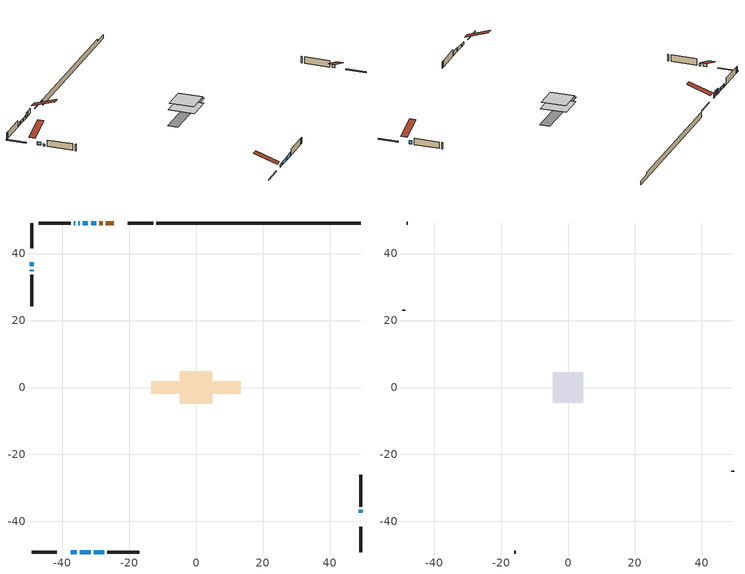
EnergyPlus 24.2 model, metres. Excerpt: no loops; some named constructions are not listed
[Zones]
conditioned space
 floor adiabatic (AdiabaticFloorConstruction): -4.81,-4.81 -4.81,4.81 4.81,4.81 4.81,-4.81 z0.22
 floor foundation (Slab1 construction): -13.38,-1.86 -13.38,1.86 13.38,1.86 13.38,-1.86 z-1.97
 wall outside (RimJoist1 construction): -12.78,49.11 -20.35,49.11 / -49.11,-49.11 -41.54,-49.11 / -49.11,49.11 -49.11,41.54 / 49.11,-49.11 49.11,-41.54 z0.22:0.52
 wall outside (AdiabaticWallConstruction 1): -24.56,49.11 -26.88,49.11 / -27.81,49.11 -28.9,49.11 z0.22:2.25
 wall outside (AdiabaticWallConstruction): -37.33,-49.11 -35.6,-49.11 z0.22:1.29; -49.11,37.33 -49.11,36.15 / 49.11,-37.33 49.11,-36.54 / -34.68,-49.11 -31.39,-49.11 / -34.76,49.11 -35.16,49.11 z0.22:1.44; -29.83,49.11 -31.33,49.11 / -32.26,49.11 -33.83,49.11 z0.22:1.42; -30.46,-49.11 -27.41,-49.11 z0.22:1.74; -49.11,35.22 -49.11,34.63 z0.22:0.96; -36.08,49.11 -36.44,49.11 z0.22:0.51
 wall outside (Wall1 construction): -37.36,49.11 -46.87,49.11 / -26.48,-49.11 -16.98,-49.11 / -49.11,33.7 -49.11,24.2 / 49.11,-35.61 49.11,-26.11 z0.22:2.66
 wall foundation (FoundationWall1 construction): -11.85,49.11,-1.97 -11.85,49.11,0.22 43.01,49.11,0.22 43.01,49.11,-0.63 49.11,49.11,-0.63 49.11,49.11,-1.97
 window (WindowConstruction): -37.33,-49.11 -35.6,-49.11 z0.22:1.29
 window (WindowConstruction 8): -49.11,37.33 -49.11,36.15 z0.22:1.44
 window (WindowConstruction 9): 49.11,-37.33 49.11,-36.54 z0.22:1.44
 window (WindowConstruction 1): -29.83,49.11 -31.33,49.11 z0.22:1.41
 window (WindowConstruction 2): -32.26,49.11 -33.83,49.11 z0.22:1.41
 window (WindowConstruction 3): -34.67,-49.11 -31.39,-49.11 z0.22:1.44
 window (WindowConstruction 4): -30.46,-49.11 -27.41,-49.11 z0.22:1.74
 window (WindowConstruction 5): -49.11,35.22 -49.11,34.63 z0.22:0.96
 window (WindowConstruction 6): -34.76,49.11 -35.16,49.11 z0.22:1.44
 window (WindowConstruction 7): -36.08,49.11 -36.44,49.11 z0.22:0.5
 door (Door): -24.56,49.11 -26.88,49.11 z0.22:2.25
 door (Door 1): -27.81,49.11 -28.9,49.11 z0.22:2.25
 ceiling adiabatic (AdiabaticFloorConstruction): 4.81,-4.81 4.81,4.81 -4.81,4.81 -4.81,-4.81 z0.22
attic - vented
 floor to conditioned space (Floor1 construction Reversed): -4.57,-4.57 -4.57,4.57 4.57,4.57 4.57,-4.57 z2.66
 wall outside (Wall2 construction): -47.8,49.11 -48.18,49.11 / -16.05,-49.11 -15.67,-49.11 / -49.11,23.27 -49.11,22.89 / 49.11,-25.18 49.11,-24.8 z0.22:2.66
 roof outside (Roof1 construction): -23.63,49.11,2.66 -23.63,40.21,5.63 -21.28,40.21,5.63 -21.28,49.11,2.66; -38.26,-49.11,2.66 -38.26,-40.21,5.63 -40.61,-40.21,5.63 -40.61,-49.11,2.66; -49.11,38.26,2.66 -40.21,38.26,5.63 -40.21,40.61,5.63 -49.11,40.61,2.66; 49.11,-38.26,2.66 40.21,-38.26,5.63 40.21,-40.61,5.63 49.11,-40.61,2.66
[Material] Roughness=Rough; Thermal Absorptance=0.9
Name | Thickness {m} | Conductivity {W/m-K} | Density {kg/m3} | Specific Heat {J/kg-K} | Solar Absorptance | Visible Absorptance
ceiling stud and cavity | 0.1397 | 0.121496 | 65.682 | 1177.47 | 0.7 | 0.7
gypsum board | 0.0127 | 0.160291 | 801 | 837.4 | 0.6 | 0.6
[Construction]
Floor1 construction: ceiling stud and cavity, gypsum board
[EnergyManagementSystem:OutputVariable] Type of Data in Variable=Summed; Update Frequency=ZoneTimestep; Units=J
Name | EMS Variable | EMS Program or Subroutine
Energy Management System Output Variable 43 | loads_clg_intgains | component_loads_program
Energy Management System Output Variable 44 | loads_clg_lighting | component_loads_program
Energy Management System Output Variable 45 | loads_htg_tot | total_loads_program
Energy Management System Output Variable 46 | loads_clg_tot | total_loads_program
[Schedule:Day:Interval]
interior lighting schedule day: No, 01:00, 0.108182, 04:00, 0.0901515, 05:00, 0.0991667, 06:00, 0.162273, 07:00, 0.270455, 08:00, 0.342576, 10:00, 0.369621, 11:00, 0.351591, 12:00, 0.333561, 13:00, 0.324545, 14:00, 0.31553, 15:00, 0.333561, 16:00, 0.369621, 17:00, 0.450758, 18:00, 0.585985, 19:00, 0.775303, 20:00, 0.955606, 21:00, 0.991667, 22:00, 0.712197, 23:00, 0.360606, 24:00, 0.162273
interior lighting schedule day 1: No, 01:00, 0.100909, 04:00, 0.0840909, 05:00, 0.0925, 06:00, 0.151364, 07:00, 0.252273, 08:00, 0.319545, 10:00, 0.344773, 11:00, 0.327955, 12:00, 0.311136, 13:00, 0.302727, 14:00, 0.294318, 15:00, 0.311136, 16:00, 0.344773, 17:00, 0.420455, 18:00, 0.546591, 19:00, 0.723182, 20:00, 0.891364, 21:00, 0.925, 22:00, 0.664318, 23:00, 0.336364, 24:00, 0.151364
interior lighting schedule day 2: No, 01:00, 0.0927273, 04:00, 0.0772727, 05:00, 0.085, 06:00, 0.139091, 07:00, 0.231818, 08:00, 0.293636, 10:00, 0.316818, 11:00, 0.301364, 12:00, 0.285909, 13:00, 0.278182, 14:00, 0.270455, 15:00, 0.285909, 16:00, 0.316818, 17:00, 0.386364, 18:00, 0.502273, 19:00, 0.664545, 20:00, 0.819091, 21:00, 0.85, 22:00, 0.610455, 23:00, 0.309091, 24:00, 0.139091
interior lighting schedule day 3: No, 01:00, 0.0845455, 04:00, 0.0704545, 05:00, 0.0775, 06:00, 0.126818, 07:00, 0.211364, 08:00, 0.267727, 10:00, 0.288864, 11:00, 0.274773, 12:00, 0.260682, 13:00, 0.253636, 14:00, 0.246591, 15:00, 0.260682, 16:00, 0.288864, 17:00, 0.352273, 18:00, 0.457955, 19:00, 0.605909, 20:00, 0.746818, 21:00, 0.775, 22:00, 0.556591, 23:00, 0.281818, 24:00, 0.126818
interior lighting schedule day 4: No, 01:00, 0.0763636, 04:00, 0.0636364, 05:00, 0.07, 06:00, 0.114545, 07:00, 0.190909, 08:00, 0.241818, 10:00, 0.260909, 11:00, 0.248182, 12:00, 0.235455, 13:00, 0.229091, 14:00, 0.222727, 15:00, 0.235455, 16:00, 0.260909, 17:00, 0.318182, 18:00, 0.413636, 19:00, 0.547273, 20:00, 0.674545, 21:00, 0.7, 22:00, 0.502727, 23:00, 0.254545, 24:00, 0.114545
interior lighting schedule day 5: No, 01:00, 0.0727273, 04:00, 0.0606061, 05:00, 0.0666667, 06:00, 0.109091, 07:00, 0.181818, 08:00, 0.230303, 10:00, 0.248485, 11:00, 0.236364, 12:00, 0.224242, 13:00, 0.218182, 14:00, 0.212121, 15:00, 0.224242, 16:00, 0.248485, 17:00, 0.30303, 18:00, 0.393939, 19:00, 0.521212, 20:00, 0.642424, 21:00, 0.666667, 22:00, 0.478788, 23:00, 0.242424, 24:00, 0.109091
interior lighting schedule day 6: No, 01:00, 0.0745455, 04:00, 0.0621212, 05:00, 0.0683333, 06:00, 0.111818, 07:00, 0.186364, 08:00, 0.236061, 10:00, 0.254697, 11:00, 0.242273, 12:00, 0.229848, 13:00, 0.223636, 14:00, 0.217424, 15:00, 0.229848, 16:00, 0.254697, 17:00, 0.310606, 18:00, 0.403788, 19:00, 0.534242, 20:00, 0.658485, 21:00, 0.683333, 22:00, 0.490758, 23:00, 0.248485, 24:00, 0.111818
interior lighting schedule day 7: No, 01:00, 0.08, 04:00, 0.0666667, 05:00, 0.0733333, 06:00, 0.12, 07:00, 0.2, 08:00, 0.253333, 10:00, 0.273333, 11:00, 0.26, 12:00, 0.246667, 13:00, 0.24, 14:00, 0.233333, 15:00, 0.246667, 16:00, 0.273333, 17:00, 0.333333, 18:00, 0.433333, 19:00, 0.573333, 20:00, 0.706667, 21:00, 0.733333, 22:00, 0.526667, 23:00, 0.266667, 24:00, 0.12
interior lighting schedule day 8: No, 01:00, 0.0890909, 04:00, 0.0742424, 05:00, 0.0816667, 06:00, 0.133636, 07:00, 0.222727, 08:00, 0.282121, 10:00, 0.304394, 11:00, 0.289545, 12:00, 0.274697, 13:00, 0.267273, 14:00, 0.259848, 15:00, 0.274697, 16:00, 0.304394, 17:00, 0.371212, 18:00, 0.482576, 19:00, 0.638485, 20:00, 0.78697, 21:00, 0.816667, 22:00, 0.586515, 23:00, 0.29697, 24:00, 0.133636
interior lighting schedule day 9: No, 01:00, 0.0972727, 04:00, 0.0810606, 05:00, 0.0891667, 06:00, 0.145909, 07:00, 0.243182, 08:00, 0.30803, 10:00, 0.332348, 11:00, 0.316136, 12:00, 0.299924, 13:00, 0.291818, 14:00, 0.283712, 15:00, 0.299924, 16:00, 0.332348, 17:00, 0.405303, 18:00, 0.526894, 19:00, 0.697121, 20:00, 0.859242, 21:00, 0.891667, 22:00, 0.640379, 23:00, 0.324242, 24:00, 0.145909
interior lighting schedule day 10: No, 01:00, 0.105455, 04:00, 0.0878788, 05:00, 0.0966667, 06:00, 0.158182, 07:00, 0.263636, 08:00, 0.333939, 10:00, 0.360303, 11:00, 0.342727, 12:00, 0.325152, 13:00, 0.316364, 14:00, 0.307576, 15:00, 0.325152, 16:00, 0.360303, 17:00, 0.439394, 18:00, 0.571212, 19:00, 0.755758, 20:00, 0.931515, 21:00, 0.966667, 22:00, 0.694242, 23:00, 0.351515, 24:00, 0.158182
interior lighting schedule day 11: No, 01:00, 0.109091, 04:00, 0.0909091, 05:00, 0.1, 06:00, 0.163636, 07:00, 0.272727, 08:00, 0.345455, 10:00, 0.372727, 11:00, 0.354545, 12:00, 0.336364, 13:00, 0.327273, 14:00, 0.318182, 15:00, 0.336364, 16:00, 0.372727, 17:00, 0.454545, 18:00, 0.590909, 19:00, 0.781818, 20:00, 0.963636, 21:00, 1, 22:00, 0.718182, 23:00, 0.363636, 24:00, 0.163636
interior lighting schedule default day; occupants schedule default day; clothes dryer schedule default day; cooking range schedule default day; mech vent bath fan 0 schedule default day; mech vent bath fan 1 schedule default day; mech vent range fan 0 schedule default day; misc plug loads schedule default day; general water use schedule default day; clothes dryer exhaust 0 schedule default day; cooling season schedule day; cooling season schedule day 2; cooling season schedule default day; exterior lighting schedule default day; natural vent schedule default day: No, 24:00, 0
occupants schedule day: No, 05:00, 0.426829, 06:00, 0.719512, 07:00, 1, 08:00, 0.670732, 09:00, 0.329268, 14:00, 0.170732, 15:00, 0.231707, 16:00, 0.329268, 17:00, 0.5, 18:00, 0.670732, 19:00, 0.829268, 21:00, 1, 22:00, 0.853659, 23:00, 0.646341, 24:00, 0.426829
clothes dryer schedule day; clothes dryer exhaust 0 schedule day: No, 01:00, 0.123457, 02:00, 0.0740741, 03:00, 0.0493827, 04:00, 0.0246914, 05:00, 0.0493827, 06:00, 0.0740741, 07:00, 0.197531, 08:00, 0.395062, 09:00, 0.592593, 10:00, 0.839506, 11:00, 0.962963, 12:00, 1, 13:00, 0.91358, 14:00, 0.82716, 15:00, 0.716049, 16:00, 0.753086, 17:00, 0.679012, 18:00, 0.666667, 20:00, 0.62963, 21:00, 0.641975, 22:00, 0.666667, 23:00, 0.54321, 24:00, 0.296296
cooking range schedule day: No, 05:00, 0.0597015, 06:00, 0.11194, 07:00, 0.171642, 08:00, 0.291045, 11:00, 0.343284, 12:00, 0.402985, 13:00, 0.462687, 14:00, 0.343284, 15:00, 0.291045, 16:00, 0.402985, 17:00, 0.567164, 18:00, 1, 19:00, 0.850746, 20:00, 0.432836, 21:00, 0.291045, 22:00, 0.231343, 23:00, 0.171642, 24:00, 0.11194
mech vent bath fan 0 schedule day; mech vent bath fan 1 schedule day: No, 07:00, 0, 08:00, 1, 09:00, 0.2, 24:00, 0
mech vent range fan 0 schedule day: No, 18:00, 0, 19:00, 1, 20:00, 0.2, 24:00, 0
misc plug loads schedule day: No, 06:00, 0.705882, 07:00, 0.745098, 08:00, 0.803922, 15:00, 0.823529, 16:00, 0.862745, 17:00, 0.921569, 18:00, 0.980392, 19:00, 1, 20:00, 0.980392, 21:00, 0.941176, 22:00, 0.862745, 23:00, 0.784314, 24:00, 0.72549
general water use schedule day: No, 01:00, 0.315068, 03:00, 0.287671, 04:00, 0.342466, 05:00, 0.369863, 06:00, 0.520548, 07:00, 0.60274, 08:00, 0.534247, 10:00, 0.506849, 11:00, 0.465753, 14:00, 0.479452, 15:00, 0.534247, 16:00, 0.589041, 17:00, 0.69863, 18:00, 0.876712, 19:00, 0.890411, 20:00, 0.986301, 21:00, 1, 22:00, 0.863014, 23:00, 0.616438, 24:00, 0.465753
cooling season schedule day 1: No, 24:00, 1
exterior lighting schedule day: No, 01:00, 0.566667, 03:00, 0.524167, 05:00, 0.495833, 06:00, 0.5525, 07:00, 0.623333, 08:00, 0.580833, 09:00, 0.439167, 10:00, 0.354167, 12:00, 0.34, 13:00, 0.354167, 14:00, 0.396667, 15:00, 0.425, 16:00, 0.495833, 17:00, 0.623333, 18:00, 0.793333, 19:00, 0.906667, 20:00, 0.963333, 21:00, 0.991667, 22:00, 0.920833, 23:00, 0.793333, 24:00, 0.665833
exterior lighting schedule day 1: No, 01:00, 0.528571, 03:00, 0.488929, 05:00, 0.4625, 06:00, 0.515357, 07:00, 0.581429, 08:00, 0.541786, 09:00, 0.409643, 10:00, 0.330357, 12:00, 0.317143, 13:00, 0.330357, 14:00, 0.37, 15:00, 0.396429, 16:00, 0.4625, 17:00, 0.581429, 18:00, 0.74, 19:00, 0.845714, 20:00, 0.898571, 21:00, 0.925, 22:00, 0.858929, 23:00, 0.74, 24:00, 0.621071
exterior lighting schedule day 10: No, 01:00, 0.552381, 03:00, 0.510952, 05:00, 0.483333, 06:00, 0.538571, 07:00, 0.607619, 08:00, 0.56619, 09:00, 0.428095, 10:00, 0.345238, 12:00, 0.331429, 13:00, 0.345238, 14:00, 0.386667, 15:00, 0.414286, 16:00, 0.483333, 17:00, 0.607619, 18:00, 0.773333, 19:00, 0.88381, 20:00, 0.939048, 21:00, 0.966667, 22:00, 0.897619, 23:00, 0.773333, 24:00, 0.649048
exterior lighting schedule day 11: No, 01:00, 0.571429, 03:00, 0.528571, 05:00, 0.5, 06:00, 0.557143, 07:00, 0.628571, 08:00, 0.585714, 09:00, 0.442857, 10:00, 0.357143, 12:00, 0.342857, 13:00, 0.357143, 14:00, 0.4, 15:00, 0.428571, 16:00, 0.5, 17:00, 0.628571, 18:00, 0.8, 19:00, 0.914286, 20:00, 0.971429, 21:00, 1, 22:00, 0.928571, 23:00, 0.8, 24:00, 0.671429
exterior lighting schedule day 2: No, 01:00, 0.485714, 03:00, 0.449286, 05:00, 0.425, 06:00, 0.473571, 07:00, 0.534286, 08:00, 0.497857, 09:00, 0.376429, 10:00, 0.303571, 12:00, 0.291429, 13:00, 0.303571, 14:00, 0.34, 15:00, 0.364286, 16:00, 0.425, 17:00, 0.534286, 18:00, 0.68, 19:00, 0.777143, 20:00, 0.825714, 21:00, 0.85, 22:00, 0.789286, 23:00, 0.68, 24:00, 0.570714
exterior lighting schedule day 3: No, 01:00, 0.442857, 03:00, 0.409643, 05:00, 0.3875, 06:00, 0.431786, 07:00, 0.487143, 08:00, 0.453929, 09:00, 0.343214, 10:00, 0.276786, 12:00, 0.265714, 13:00, 0.276786, 14:00, 0.31, 15:00, 0.332143, 16:00, 0.3875, 17:00, 0.487143, 18:00, 0.62, 19:00, 0.708571, 20:00, 0.752857, 21:00, 0.775, 22:00, 0.719643, 23:00, 0.62, 24:00, 0.520357
exterior lighting schedule day 4: No, 01:00, 0.4, 03:00, 0.37, 05:00, 0.35, 06:00, 0.39, 07:00, 0.44, 08:00, 0.41, 09:00, 0.31, 10:00, 0.25, 12:00, 0.24, 13:00, 0.25, 14:00, 0.28, 15:00, 0.3, 16:00, 0.35, 17:00, 0.44, 18:00, 0.56, 19:00, 0.64, 20:00, 0.68, 21:00, 0.7, 22:00, 0.65, 23:00, 0.56, 24:00, 0.47
exterior lighting schedule day 5: No, 01:00, 0.380952, 03:00, 0.352381, 05:00, 0.333333, 06:00, 0.371429, 07:00, 0.419048, 08:00, 0.390476, 09:00, 0.295238, 10:00, 0.238095, 12:00, 0.228571, 13:00, 0.238095, 14:00, 0.266667, 15:00, 0.285714, 16:00, 0.333333, 17:00, 0.419048, 18:00, 0.533333, 19:00, 0.609524, 20:00, 0.647619, 21:00, 0.666667, 22:00, 0.619048, 23:00, 0.533333, 24:00, 0.447619
exterior lighting schedule day 6: No, 01:00, 0.390476, 03:00, 0.36119, 05:00, 0.341667, 06:00, 0.380714, 07:00, 0.429524, 08:00, 0.400238, 09:00, 0.302619, 10:00, 0.244048, 12:00, 0.234286, 13:00, 0.244048, 14:00, 0.273333, 15:00, 0.292857, 16:00, 0.341667, 17:00, 0.429524, 18:00, 0.546667, 19:00, 0.624762, 20:00, 0.66381, 21:00, 0.683333, 22:00, 0.634524, 23:00, 0.546667, 24:00, 0.45881
exterior lighting schedule day 7: No, 01:00, 0.419048, 03:00, 0.387619, 05:00, 0.366667, 06:00, 0.408571, 07:00, 0.460952, 08:00, 0.429524, 09:00, 0.324762, 10:00, 0.261905, 12:00, 0.251429, 13:00, 0.261905, 14:00, 0.293333, 15:00, 0.314286, 16:00, 0.366667, 17:00, 0.460952, 18:00, 0.586667, 19:00, 0.670476, 20:00, 0.712381, 21:00, 0.733333, 22:00, 0.680952, 23:00, 0.586667, 24:00, 0.492381
exterior lighting schedule day 8: No, 01:00, 0.466667, 03:00, 0.431667, 05:00, 0.408333, 06:00, 0.455, 07:00, 0.513333, 08:00, 0.478333, 09:00, 0.361667, 10:00, 0.291667, 12:00, 0.28, 13:00, 0.291667, 14:00, 0.326667, 15:00, 0.35, 16:00, 0.408333, 17:00, 0.513333, 18:00, 0.653333, 19:00, 0.746667, 20:00, 0.793333, 21:00, 0.816667, 22:00, 0.758333, 23:00, 0.653333, 24:00, 0.548333
exterior lighting schedule day 9: No, 01:00, 0.509524, 03:00, 0.47131, 05:00, 0.445833, 06:00, 0.496786, 07:00, 0.560476, 08:00, 0.522262, 09:00, 0.394881, 10:00, 0.318452, 12:00, 0.305714, 13:00, 0.318452, 14:00, 0.356667, 15:00, 0.382143, 16:00, 0.445833, 17:00, 0.560476, 18:00, 0.713333, 19:00, 0.815238, 20:00, 0.86619, 21:00, 0.891667, 22:00, 0.827976, 23:00, 0.713333, 24:00, 0.59869
[Schedule:Week:Daily]
clothes dryer exhaust 0 schedule Week Rule - Jan1-Dec31: clothes dryer exhaust 0 schedule day, clothes dryer exhaust 0 schedule day, clothes dryer exhaust 0 schedule day, clothes dryer exhaust 0 schedule day, clothes dryer exhaust 0 schedule day, clothes dryer exhaust 0 schedule day, clothes dryer exhaust 0 schedule day, clothes dryer exhaust 0 schedule default day, clothes dryer exhaust 0 schedule default day, clothes dryer exhaust 0 schedule default day, clothes dryer exhaust 0 schedule default day, clothes dryer exhaust 0 schedule default day
cooling season schedule Week Rule - Jan1-May26: cooling season schedule day, cooling season schedule day, cooling season schedule day, cooling season schedule day, cooling season schedule day, cooling season schedule day, cooling season schedule day, cooling season schedule default day, cooling season schedule default day, cooling season schedule default day, cooling season schedule default day, cooling season schedule default day
cooling season schedule Week Rule - May27-Jun2: cooling season schedule day, cooling season schedule day, cooling season schedule day, cooling season schedule day, cooling season schedule day, cooling season schedule day 1, cooling season schedule day 1, cooling season schedule default day, cooling season schedule default day, cooling season schedule default day, cooling season schedule default day, cooling season schedule default day
cooling season schedule Week Rule - Jun3-Aug25: cooling season schedule day 1, cooling season schedule day 1, cooling season schedule day 1, cooling season schedule day 1, cooling season schedule day 1, cooling season schedule day 1, cooling season schedule day 1, cooling season schedule default day, cooling season schedule default day, cooling season schedule default day, cooling season schedule default day, cooling season schedule default day
cooling season schedule Week Rule - Aug26-Sep1: cooling season schedule day 1, cooling season schedule day 1, cooling season schedule day 1, cooling season schedule day 1, cooling season schedule day 1, cooling season schedule day 1, cooling season schedule day 2, cooling season schedule default day, cooling season schedule default day, cooling season schedule default day, cooling season schedule default day, cooling season schedule default day
cooling season schedule Week Rule - Sep2-Dec31: cooling season schedule day 2, cooling season schedule day 2, cooling season schedule day 2, cooling season schedule day 2, cooling season schedule day 2, cooling season schedule day 2, cooling season schedule day 2, cooling season schedule default day, cooling season schedule default day, cooling season schedule default day, cooling season schedule default day, cooling season schedule default day
exterior lighting schedule Week Rule - Dec2-Dec31: exterior lighting schedule day 11, exterior lighting schedule day 11, exterior lighting schedule day 11, exterior lighting schedule day 11, exterior lighting schedule day 11, exterior lighting schedule day 11, exterior lighting schedule day 11, exterior lighting schedule default day, exterior lighting schedule default day, exterior lighting schedule default day, exterior lighting schedule default day, exterior lighting schedule default day
natural vent schedule Week Rule - Jan1-Dec31: natural vent schedule default day, natural vent schedule default day, natural vent schedule default day, natural vent schedule default day, natural vent schedule default day, natural vent schedule default day, natural vent schedule default day, natural vent schedule default day, natural vent schedule default day, natural vent schedule default day, natural vent schedule default day, natural vent schedule default day
[Schedule:Year]
clothes dryer exhaust 0 schedule: clothes dryer exhaust 0 schedule Week Rule - Jan1-Dec31, 1, 1, 12, 31
cooling season schedule: cooling season schedule Week Rule - Jan1-May26, 1, 1, 5, 26, cooling season schedule Week Rule - May27-Jun2, 5, 27, 6, 2, cooling season schedule Week Rule - Jun3-Aug25, 6, 3, 8, 25, cooling season schedule Week Rule - Aug26-Sep1, 8, 26, 9, 1, cooling season schedule Week Rule - Sep2-Dec31, 9, 2, 12, 31
natural vent schedule: natural vent schedule Week Rule - Jan1-Dec31, 1, 1, 12, 31
